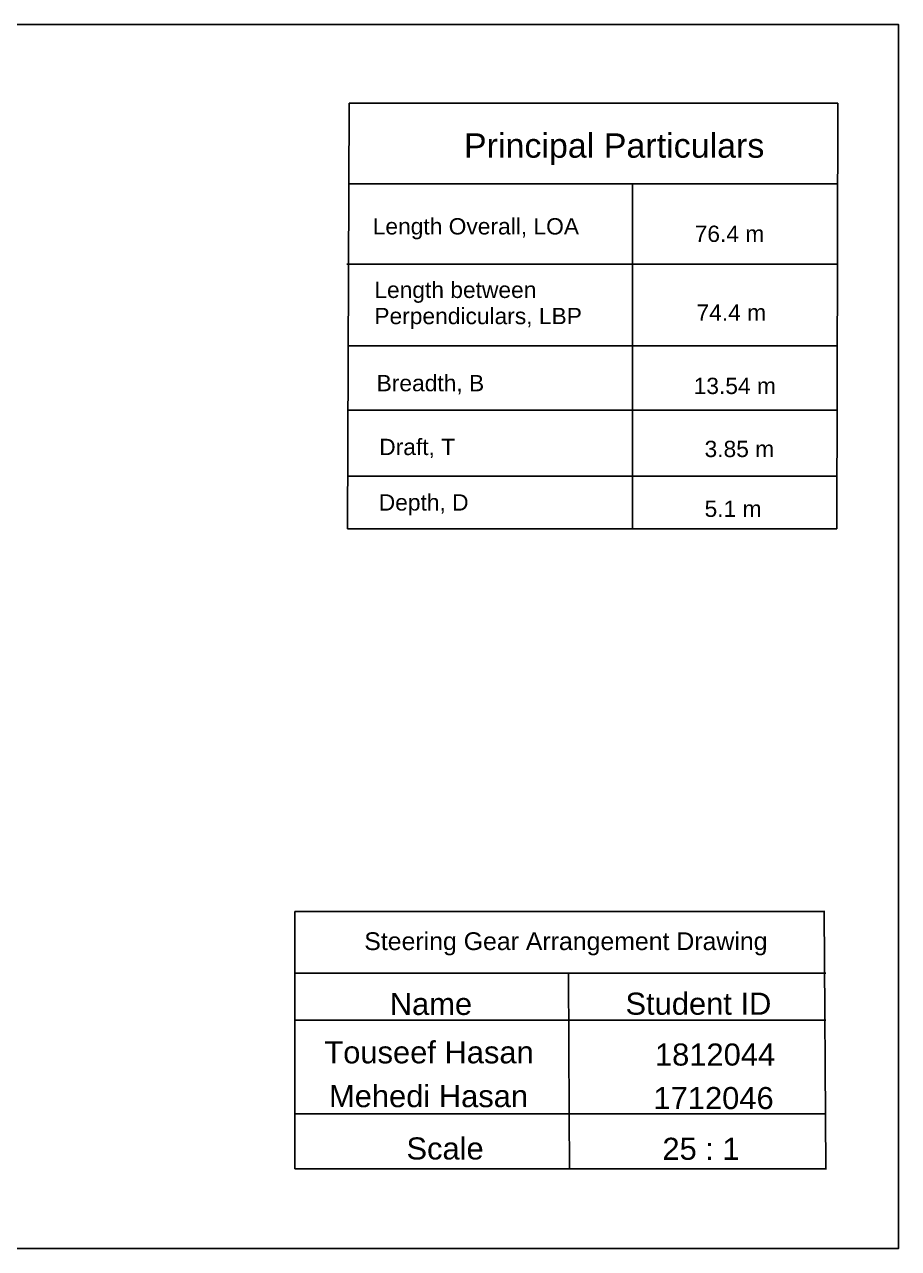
# Model space of a CAD drawing. Header units: inches. Extents: x 23291 to 181956, y 9161 to 51408.
# Drawn here: x 50404 to 69288, y 15956 to 42418 of the extents above; entities that cross this region are included whole.
import ezdxf

# ---------------------------------------------------------------- set-up
doc = ezdxf.new("R2010")
doc.units = ezdxf.units.IN
doc.header["$MEASUREMENT"] = 0
doc.layers.add('1', color=3, linetype='Continuous')
doc.layers.add('Text', color=255, linetype='Continuous', lineweight=13)
doc.styles.get("Standard").update_dxf_attribs({"font": 'arial.ttf'})

msp = doc.modelspace()

# ---------------------------------------------------------------- linework, layer by layer
for p, q in [((57417, 40720), (57384, 31513)), ((57417, 40720), (67977, 40720)), ((67977, 40720), (67953, 31513)), ((57422, 38972), (67960, 38972)), ((63543, 38972), (63543, 31513)), ((57368, 37235), (67957, 37235)), ((57385, 35469), (67954, 35469)), ((57385, 34079), (67957, 34079)), ((57376, 32650), (67955, 32650)), ((57384, 31513), (67953, 31513)), ((67697, 23240), (56243, 23240)), ((56243, 23240), (56243, 17679)), ((67682, 23257), (67715, 17696)), ((56228, 21907), (67715, 21907)), ((62157, 21898), (62175, 18875)), ((56237, 20892), (67718, 20892)), ((67723, 18871), (56243, 18865)), ((62175, 18875), (62176, 17679)), ((56243, 17679), (67731, 17679))]:
    msp.add_line(p, q)
msp.add_lwpolyline([(23291, 42418), (69288, 42418), (69288, 15956), (23291, 15956)], close=True)

# ---------------------------------------------------------------- texts
at = {"layer": '1', "color": 5, "attachment_point": 7, "line_spacing_factor": 0.963855}
for s, insert, char_height, width in [('{\\C7;Principal Particulars}', (59899, 39379), 525.86, 7925.9), ('{\\C7;Length Overall, LOA}', (57928, 37772), 352.18, 4603.8), ('{\\C7;76.4 m}', (64884, 37712), 352.18, 2072.77), ('{\\C7;Length between \\PPerpendiculars, LBP}', (57963, 35833), 352.18, 4608.05), ('{\\C7;74.4 m}', (64923, 36014), 352.18, 2072.77), ('{\\C7;Breadth, B}', (58012, 34423), 352.18, 5236.6), ('{\\C7;13.54 m}', (64862, 34424), 352.18, 2072.77), ('{\\C7;Draft, T}', (58068, 33044), 352.18, 5308.16), ('{\\C7;3.85 m}', (65098, 33061), 352.18, 1794.85), ('{\\C7;Depth, D}', (58058, 31803), 352.18, 5308.16), ('{\\C7;5.1 m}', (65098, 31767), 352.18, 1794.85)]:
    msp.add_mtext(s, dxfattribs=dict(at, insert=insert, char_height=char_height, width=width))
at = {"layer": 'Text', "color": 7, "true_color": 0xffffff, "attachment_point": 7, "line_spacing_factor": 0.963855}
for s, insert, char_height, width in [('{\\C7;Steering Gear Arrangement Drawing}', (57745, 22292), 384.33, 8738.92), ('{\\C7;Name}', (58296, 20998), 477.5, 9467.09), ('{\\C7;Student ID}', (63389, 21003), 477.53, 9467.09), ('{\\C7;Touseef Hasan}', (56883, 19952), 477.53, 9467.09), ('{\\C7;1812044}', (64026, 19904), 477.53, 9467.09), ('{\\C7;Mehedi Hasan}', (56983, 19005), 477.53, 9467.09), ('{\\C7;1712046}', (63994, 18963), 477.53, 9467.09), ('{\\C7;Scale}', (58657, 17873), 477.53, 9467.09), ('\\pxt2,3;{\\C7;25 : 1}', (64187, 17866), 477.53, 9467.09)]:
    msp.add_mtext(s, dxfattribs=dict(at, insert=insert, char_height=char_height, width=width))

doc.saveas('drawing.dxf')
